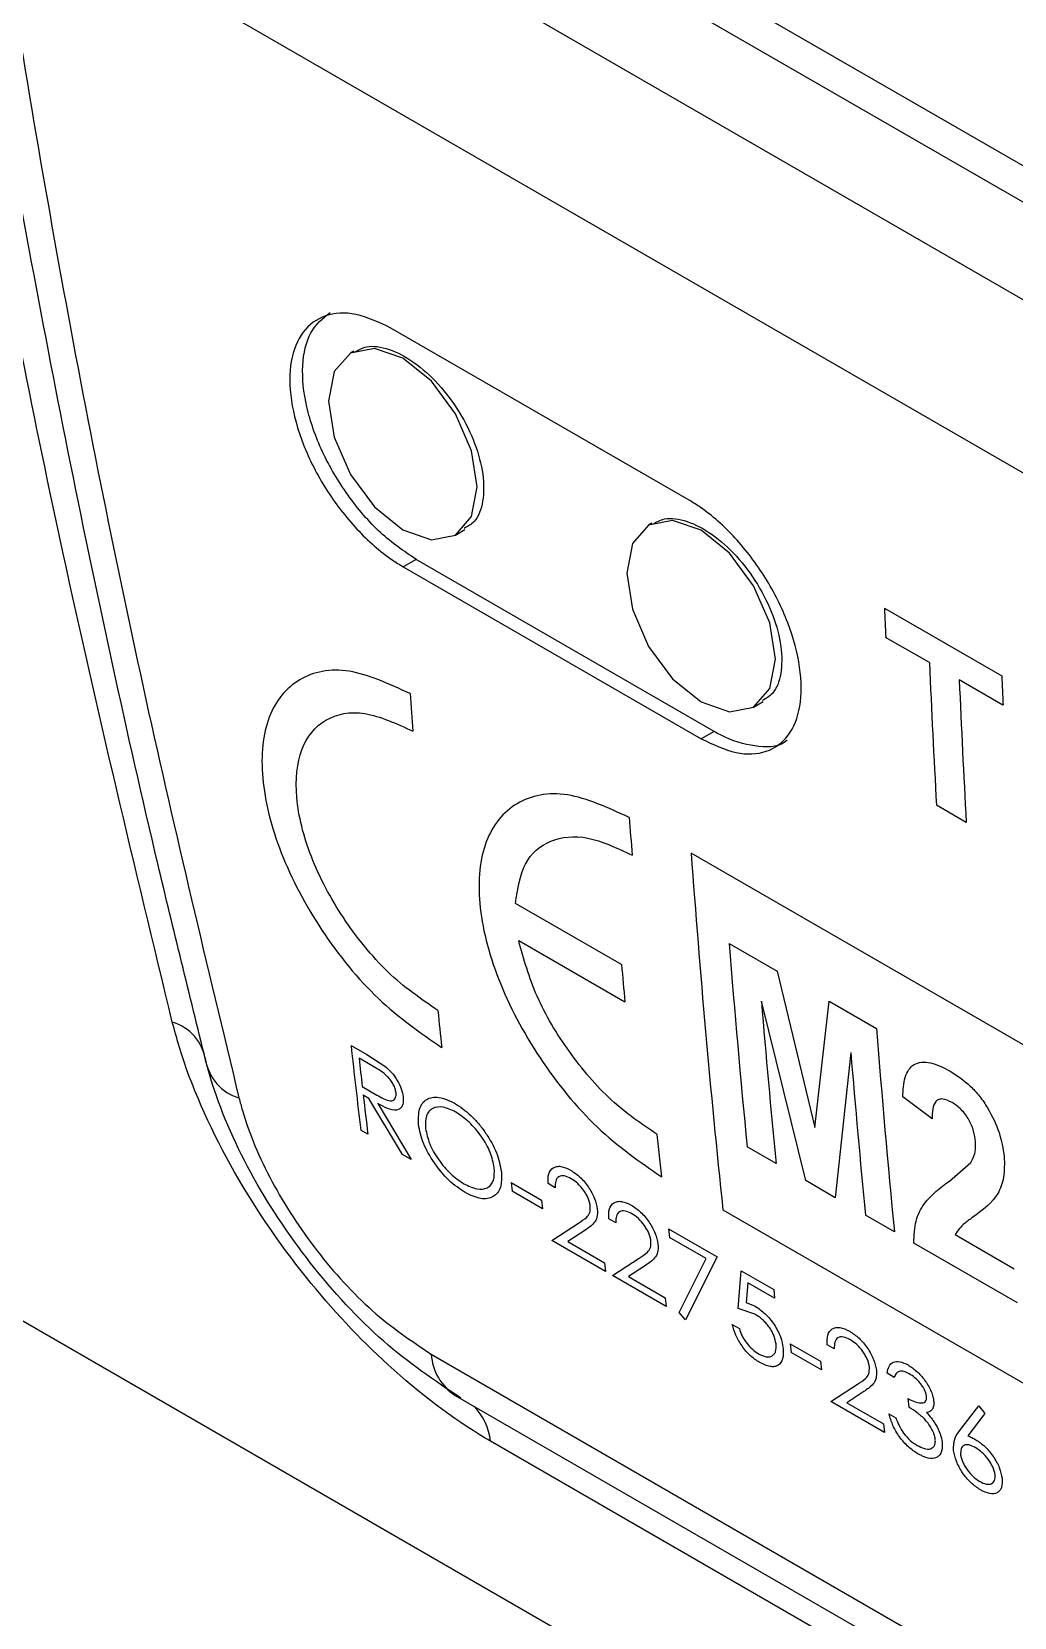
# Model space of a CAD drawing. Extents: x 75 to 2075, y 25 to 1460.
# Drawn here: x 1655.09 to 1678.4, y 761.14 to 798.75 of the extents above; entities that cross this region are included whole.
import ezdxf

# ---------------------------------------------------------------- set-up
doc = ezdxf.new("R2010")
doc.units = 0
doc.header["$LTSCALE"] = 5
doc.linetypes.add('SLD-KATı', pattern=[0])
doc.layers.get('0').update_dxf_attribs({"linetype": 'CONTINUOUS'})

msp = doc.modelspace()

# ---------------------------------------------------------------- linework, layer by layer
at = {"color": 7, "linetype": 'SLD-KATı'}
for p, q in [((1663.332, 804.388), (1718.087, 772.778)), ((1663.596, 803.374), (1718.093, 771.914)), ((1661.592, 802.218), (1716.14, 770.728)), ((1714.457, 767.582), (1659.909, 799.072)), ((1670.685, 787.639), (1663.614, 791.721)), ((1662.735, 791.175), (1662.652, 791.128)), ((1665.145, 786.81), (1665.37, 786.94)), ((1669.806, 787.093), (1669.723, 787.046)), ((1664.209, 786.232), (1663.905, 786.056)), ((1671.28, 782.15), (1664.209, 786.232)), ((1663.905, 786.056), (1670.976, 781.974)), ((1675.32, 785.073), (1678.103, 783.466)), ((1676.387, 783.783), (1675.349, 784.383)), ((1678.132, 782.776), (1677.095, 783.375)), ((1672.216, 782.728), (1672.441, 782.858)), ((1671.28, 782.15), (1670.976, 781.974)), ((1677.262, 779.991), (1676.554, 780.399)), ((1681.117, 773.27), (1670.735, 779.263)), ((1669.084, 776.618), (1666.567, 778.071)), ((1666.644, 777.189), (1669.162, 775.735)), ((1671.636, 777.12), (1672.774, 776.463)), ((1672.774, 776.463), (1673.671, 772.752)), ((1673.453, 771.494), (1672.402, 775.754)), ((1673.671, 772.752), (1674.005, 775.753)), ((1674.005, 775.753), (1675.13, 775.103)), ((1662.667, 774.701), (1663.041, 774.485)), ((1663.041, 774.485), (1663.468, 774.213)), ((1674.521, 774.531), (1674.152, 771.09)), ((1663.208, 774.195), (1662.858, 774.398)), ((1662.933, 773.727), (1663.276, 773.526)), ((1663.093, 773.442), (1662.957, 773.52)), ((1663.889, 772.118), (1663.093, 773.442)), ((1676.452, 772.961), (1675.754, 773.484)), ((1663.301, 773.322), (1664.097, 771.998)), ((1647.147, 772.631), (1736.041, 721.314)), ((1663.065, 772.594), (1662.897, 772.691)), ((1670.036, 771.583), (1669.93, 772.586)), ((1672.75, 771.9), (1672.063, 772.297)), ((1664.097, 771.998), (1663.889, 772.118)), ((1676.861, 771.484), (1677.369, 771.921)), ((1674.152, 771.09), (1673.453, 771.494)), ((1666.465, 771.447), (1667.184, 771.032)), ((1666.465, 771.447), (1666.489, 771.241)), ((1667.208, 770.826), (1666.489, 771.241)), ((1667.509, 771.326), (1667.341, 771.423)), ((1667.184, 771.032), (1667.208, 770.826)), ((1671.487, 770.805), (1681.868, 764.812)), ((1667.431, 770.074), (1668.059, 770.486)), ((1668.948, 770.495), (1668.78, 770.592)), ((1670.198, 770.354), (1671.35, 769.689)), ((1670.198, 770.354), (1670.221, 770.147)), ((1675.557, 770.279), (1674.869, 770.676)), ((1668.702, 769.34), (1667.431, 770.074)), ((1668.212, 770.314), (1667.807, 770.048)), ((1667.807, 770.048), (1668.677, 769.545)), ((1671.088, 769.646), (1670.221, 770.147)), ((1678.478, 768.593), (1676.015, 770.015)), ((1676.994, 770.215), (1678.4, 769.403)), ((1668.87, 769.243), (1669.498, 769.655)), ((1670.448, 768.364), (1671.088, 769.646)), ((1671.35, 769.689), (1670.603, 768.194)), ((1668.677, 769.545), (1668.702, 769.34)), ((1670.141, 768.509), (1668.87, 769.243)), ((1669.651, 769.483), (1669.246, 769.217)), ((1669.246, 769.217), (1670.117, 768.715)), ((1671.847, 768.461), (1671.925, 769.357)), ((1671.925, 769.357), (1672.693, 768.914)), ((1672.079, 769.074), (1672.038, 768.603)), ((1672.716, 768.707), (1672.079, 769.074)), ((1672.693, 768.914), (1672.716, 768.707)), ((1670.117, 768.715), (1670.141, 768.509)), ((1672.038, 768.603), (1672.254, 768.515)), ((1670.603, 768.194), (1670.448, 768.364)), ((1672.247, 768.326), (1671.847, 768.461)), ((1671.711, 768.082), (1671.879, 767.985)), ((1664.571, 767.376), (1714.561, 738.518)), ((1673.085, 767.626), (1673.804, 767.21)), ((1673.085, 767.626), (1673.109, 767.419)), ((1673.828, 767.004), (1673.109, 767.419)), ((1674.129, 767.504), (1673.961, 767.601)), ((1673.804, 767.21), (1673.828, 767.004)), ((1674.051, 766.252), (1674.679, 766.664)), ((1675.551, 766.828), (1675.383, 766.925)), ((1665.141, 766.397), (1715.131, 737.539)), ((1675.322, 765.518), (1674.051, 766.252)), ((1674.832, 766.492), (1674.427, 766.226)), ((1674.427, 766.226), (1675.297, 765.724)), ((1675.877, 766.327), (1675.9, 766.12)), ((1675.426, 765.961), (1675.594, 765.864)), ((1677.101, 765.558), (1677.556, 766.154)), ((1677.698, 765.97), (1677.295, 765.442)), ((1677.556, 766.154), (1677.698, 765.97)), ((1675.297, 765.724), (1675.322, 765.518)), ((1715.966, 736.456), (1665.976, 765.315))]:
    msp.add_line(p, q, dxfattribs=at)
at = {"color": 7, "linetype": 'SLD-KATı', "flags": 128}
for points in [[(1665.661, 787.951), (1665.527, 788.808), (1665.145, 789.689), (1664.573, 790.46), (1663.899, 791.004), (1663.224, 791.239), (1662.652, 791.128), (1662.27, 790.688), (1662.136, 789.986), (1662.27, 789.13), (1662.652, 788.249), (1663.224, 787.478), (1663.899, 786.933), (1664.573, 786.699), (1665.145, 786.81), (1665.527, 787.25), (1665.661, 787.951)], [(1672.732, 783.869), (1672.598, 784.726), (1672.216, 785.607), (1671.644, 786.378), (1670.97, 786.922), (1670.295, 787.157), (1669.723, 787.046), (1669.341, 786.606), (1669.207, 785.904), (1669.341, 785.048), (1669.723, 784.167), (1670.295, 783.396), (1670.97, 782.851), (1671.644, 782.617), (1672.216, 782.728), (1672.598, 783.168), (1672.732, 783.869)]]:
    msp.add_lwpolyline(points, dxfattribs=at)
at = {"color": 7, "linetype": 'SLD-KATı'}
for centre, radius, start, end in [((1958.168, 796.623), 283.083, 182.33836, 182.47826), ((1955.689, 795.866), 279.563, 182.4771, 183.17158), ((1956.396, 795.458), 279.563, 182.4771, 183.17158), ((1960.951, 795.017), 283.083, 182.33836, 182.47826), ((1931.123, 802.517), 267.761, 184.16955, 184.36087), ((1936.435, 799.522), 267.872, 184.15574, 184.34701), ((1931.411, 798.165), 261.36, 184.14733, 186.00884), ((1932.419, 797.726), 261.595, 184.51805, 185.57857), ((1929.531, 799.279), 261.431, 184.97254, 185.16694), ((1932.288, 797.254), 260.774, 184.72924, 185.57957), ((1658.093, 774.166), 1.142, 9.4915, 72.9272), ((1918.365, 801.382), 254.952, 185.8197, 186.01738), ((1935.913, 795.709), 261.595, 184.51805, 185.57857), ((1911.498, 802.204), 250.346, 186.30717, 186.77041), ((1934.408, 796.031), 260.774, 184.72924, 185.57957), ((1660.339, 774.542), 1.136, 189.52, 253.1164), ((1912.446, 802.195), 251.132, 186.35495, 186.50905), ((1910.758, 802.001), 249.432, 186.5565, 186.77083)]:
    msp.add_arc(centre, radius, start, end, dxfattribs=at)
at = {"color": 8, "linetype": 'SLD-KATı'}
for centre, radius, start, end in [((1665.827, 767.453), 1.259, 183.4705, 236.9475), ((1664.611, 765.172), 1.372, 5.9858, 45.1204)]:
    msp.add_arc(centre, radius, start, end, dxfattribs=at)
at = {"color": 7, "linetype": 'SLD-KATı'}
for points, knots in [([(1658.428, 775.257), (1657.539, 778.944), (1655.162, 788.803), (1653.055, 800.665), (1651.038, 814.892), (1649.497, 828.872), (1648.947, 841.573), (1648.672, 847.924)], [0, 0, 0, 0, 0.1616471, 0.4322712, 0.4998898, 0.7499449, 1, 1, 1, 1]), ([(1659.219, 774.354), (1658.836, 775.903), (1657.689, 780.551), (1655.976, 788.45), (1654.061, 798.77), (1652.371, 809.984), (1650.991, 822.139), (1649.99, 834.534), (1649.675, 842.977), (1649.517, 847.202)], [0, 0, 0, 0, 0.068045, 0.204151, 0.340419, 0.504592, 0.66905, 0.834379, 1, 1, 1, 1]), ([(1650.361, 846.484), (1650.505, 842.48), (1650.793, 834.465), (1651.923, 819.709), (1654.025, 802.356), (1656.984, 786.039), (1659.255, 776.592), (1660.009, 773.455)], [0, 0, 0, 0, 0.156572, 0.313392, 0.587524, 0.862996, 1, 1, 1, 1]), ([(1661.996, 726.008), (1662.001, 726.011), (1662.08, 726.055), (1661.548, 726.191), (1660.249, 726.922), (1658.11, 728.325), (1655.499, 730.333), (1652.838, 732.616), (1649.66, 735.569), (1645.934, 739.351), (1641.79, 743.974), (1638.391, 748.07), (1635.479, 751.774), (1632.725, 755.434), (1629.867, 759.426), (1626.921, 763.741), (1623.923, 768.339), (1620.636, 773.636), (1617.351, 779.223), (1614.08, 785.078), (1610.838, 791.174), (1607.425, 797.942), (1603.832, 805.451), (1601.523, 810.651), (1600.302, 813.401)], [0, 0, 0, 0, 0.00205, 0.030182, 0.064075, 0.09821, 0.132898, 0.164232, 0.190712, 0.239182, 0.287005, 0.332294, 0.361502, 0.396907, 0.44062, 0.479832, 0.525464, 0.578488, 0.640027, 0.696251, 0.759491, 0.830572, 0.910406, 1, 1, 1, 1]), ([(1597.66, 812.317), (1598.937, 809.441), (1601.338, 804.033), (1605.065, 796.264), (1608.566, 789.348), (1611.851, 783.197), (1614.912, 777.741), (1617.747, 772.915), (1620.355, 768.658), (1622.946, 764.589), (1625.531, 760.691), (1628.259, 756.752), (1631.507, 752.261), (1635.51, 747.047), (1640.244, 741.37), (1644.284, 736.959), (1647.494, 733.718), (1650.078, 731.259), (1652.924, 728.752), (1655.752, 726.508), (1658.282, 724.765), (1660.275, 723.658), (1661.638, 723.181), (1662.556, 723.11), (1663.466, 723.47), (1663.988, 724.349), (1663.995, 725.054), (1663.899, 725.432), (1663.732, 725.832), (1663.348, 726.435), (1662.594, 727.319), (1661.247, 728.596), (1659.343, 730.127), (1656.937, 731.846), (1654.152, 733.678), (1651.864, 735.03), (1650.641, 735.752)], [0, 0, 0, 0, 0.071541, 0.134514, 0.189887, 0.238523, 0.281193, 0.318576, 0.351273, 0.37981, 0.412174, 0.440383, 0.469396, 0.514009, 0.558437, 0.599303, 0.618412, 0.639977, 0.664883, 0.692297, 0.719017, 0.745141, 0.769391, 0.786891, 0.800927, 0.809821, 0.817145, 0.823239, 0.832853, 0.846867, 0.865553, 0.889346, 0.918915, 0.942329, 0.969173, 1, 1, 1, 1]), ([(1663.614, 791.721), (1663.331, 791.853), (1662.766, 792.118), (1662.032, 792.064), (1661.489, 791.675), (1661.202, 790.966), (1661.205, 790.025), (1661.498, 788.955), (1662.047, 787.877), (1662.789, 786.917), (1663.445, 786.338), (1663.816, 786.11), (1663.905, 786.056)], [0, 0, 0, 0, 0.107191, 0.21438, 0.321614, 0.428961, 0.536452, 0.644066, 0.751708, 0.859236, 0.966544, 1, 1, 1, 1]), ([(1664.209, 786.232), (1663.923, 786.426), (1663.352, 786.816), (1662.568, 787.735), (1661.952, 788.781), (1661.571, 789.867), (1661.477, 790.857), (1661.66, 791.667), (1662, 791.95), (1662.169, 792.091)], [0, 0, 0, 0, 0.142786, 0.285565, 0.428511, 0.571764, 0.715234, 0.858737, 1, 1, 1, 1]), ([(1662.75, 791.148), (1662.84, 791.2), (1663.063, 791.328), (1663.566, 791.246), (1664.162, 790.941), (1664.75, 790.414), (1665.257, 789.736), (1665.628, 788.982), (1665.825, 788.234), (1665.817, 787.589), (1665.656, 787.136), (1665.437, 787.015), (1665.352, 786.968)], [0, 0, 0, 0, 0.072594, 0.179918, 0.287126, 0.394283, 0.501463, 0.608739, 0.716156, 0.823718, 0.931361, 1, 1, 1, 1]), ([(1670.976, 781.974), (1671.257, 781.842), (1671.821, 781.576), (1672.546, 781.625), (1673.079, 782.007), (1673.359, 782.711), (1673.356, 783.652), (1673.069, 784.725), (1672.529, 785.809), (1671.797, 786.774), (1671.145, 787.356), (1670.774, 787.584), (1670.685, 787.639)], [0, 0, 0, 0, 0.107103, 0.214201, 0.321424, 0.428877, 0.536492, 0.644131, 0.751675, 0.859074, 0.966344, 1, 1, 1, 1]), ([(1669.821, 787.066), (1669.911, 787.118), (1670.134, 787.246), (1670.637, 787.164), (1671.233, 786.859), (1671.821, 786.332), (1672.328, 785.654), (1672.7, 784.9), (1672.896, 784.152), (1672.888, 783.507), (1672.727, 783.054), (1672.509, 782.933), (1672.423, 782.886)], [0, 0, 0, 0, 0.072594, 0.179918, 0.287126, 0.394283, 0.501463, 0.608739, 0.716156, 0.823718, 0.931361, 1, 1, 1, 1]), ([(1664.07, 783.048), (1663.572, 783.277), (1662.575, 783.733), (1661.373, 783.484), (1660.629, 782.583), (1660.471, 781.102), (1660.923, 779.283), (1661.913, 777.411), (1663.29, 775.709), (1664.308, 775.006), (1664.817, 774.655)], [0, 0, 0, 0, 0.124928, 0.250067, 0.375051, 0.500027, 0.625004, 0.749997, 0.875105, 1, 1, 1, 1]), ([(1664.727, 775.53), (1664.325, 775.805), (1663.72, 776.219), (1662.977, 777.046), (1662.31, 777.947), (1661.655, 779.191), (1661.301, 780.624), (1661.425, 781.793), (1662.01, 782.504), (1662.959, 782.695), (1663.744, 782.336), (1664.137, 782.157)], [0, 0, 0, 0, 0.124858, 0.187684, 0.250672, 0.375465, 0.500427, 0.625342, 0.750267, 0.875275, 1, 1, 1, 1]), ([(1673.014, 781.946), (1673.011, 781.944), (1672.859, 781.779), (1672.35, 781.763), (1671.739, 781.899), (1671.368, 782.101), (1671.28, 782.15)], [0, 0, 0, 0, 0.006653, 0.436843, 0.866153, 1, 1, 1, 1]), ([(1669.267, 780.11), (1668.762, 780.341), (1667.75, 780.803), (1666.53, 780.548), (1665.777, 779.63), (1665.618, 778.126), (1666.079, 776.278), (1667.085, 774.378), (1668.485, 772.655), (1669.519, 771.941), (1670.036, 771.583)], [0, 0, 0, 0, 0.12494, 0.250076, 0.375073, 0.500059, 0.625051, 0.750042, 0.875017, 1, 1, 1, 1]), ([(1666.567, 778.071), (1666.62, 778.41), (1666.727, 779.086), (1667.363, 779.615), (1668.255, 779.72), (1668.974, 779.386), (1669.334, 779.218)], [0, 0, 0, 0, 0.25, 0.5, 0.75, 1, 1, 1, 1]), ([(1669.93, 772.586), (1669.561, 772.837), (1668.824, 773.339), (1667.813, 774.528), (1667.008, 775.874), (1666.765, 776.751), (1666.644, 777.189)], [0, 0, 0, 0, 0.25, 0.5, 0.75, 1, 1, 1, 1]), ([(1665.976, 765.315), (1665.934, 765.339), (1665.132, 765.807), (1663.599, 766.964), (1661.479, 769.23), (1659.705, 771.861), (1658.779, 773.966), (1658.483, 775.056), (1658.428, 775.257)], [0, 0, 0, 0, 0.0131612, 0.2512073, 0.4644406, 0.7037491, 0.9454359, 1, 1, 1, 1]), ([(1665.275, 766.333), (1664.656, 766.748), (1663.419, 767.578), (1661.651, 769.503), (1660.207, 771.68), (1659.489, 773.35), (1659.259, 774.207), (1659.219, 774.354)], [0, 0, 0, 0, 0.236322, 0.472791, 0.710607, 0.950295, 1, 1, 1, 1]), ([(1663.734, 773.581), (1663.729, 773.612), (1663.718, 773.673), (1663.673, 773.775), (1663.612, 773.873), (1663.513, 773.993), (1663.372, 774.098), (1663.263, 774.163), (1663.208, 774.195)], [0, 0, 0, 0, 0.124994, 0.249965, 0.373301, 0.5, 0.749359, 1, 1, 1, 1]), ([(1663.468, 774.213), (1663.523, 774.165), (1663.632, 774.068), (1663.77, 773.875), (1663.87, 773.669), (1663.891, 773.546), (1663.902, 773.484)], [0, 0, 0, 0, 0.250132, 0.500128, 0.749862, 1, 1, 1, 1]), ([(1675.754, 773.484), (1675.763, 773.645), (1675.778, 773.89), (1675.888, 774.134), (1676.019, 774.261), (1676.195, 774.313), (1676.476, 774.297), (1676.718, 774.175), (1676.878, 774.094)], [0, 0, 0, 0, 0.250076, 0.380272, 0.500294, 0.625349, 0.750427, 1, 1, 1, 1]), ([(1676.878, 774.094), (1677.039, 773.988), (1677.281, 773.83), (1677.581, 773.502), (1677.832, 773.13), (1678.072, 772.621), (1678.132, 772.254), (1678.162, 772.07)], [0, 0, 0, 0, 0.249835, 0.375099, 0.500328, 0.747918, 1, 1, 1, 1]), ([(1660.009, 773.455), (1660.036, 773.356), (1660.205, 772.718), (1660.734, 771.462), (1661.82, 769.8), (1663.159, 768.326), (1664.1, 767.693), (1664.571, 767.376)], [0, 0, 0, 0, 0.044258, 0.284711, 0.524024, 0.762225, 1, 1, 1, 1]), ([(1663.276, 773.526), (1663.332, 773.495), (1663.443, 773.433), (1663.579, 773.382), (1663.666, 773.394), (1663.712, 773.432), (1663.733, 773.485), (1663.738, 773.537), (1663.735, 773.567), (1663.734, 773.581)], [0, 0, 0, 0, 0.250529, 0.49993, 0.624839, 0.749852, 0.874754, 0.937354, 1, 1, 1, 1]), ([(1663.902, 773.484), (1663.905, 773.443), (1663.911, 773.36), (1663.884, 773.262), (1663.83, 773.193), (1663.721, 773.152), (1663.537, 773.193), (1663.38, 773.279), (1663.301, 773.322)], [0, 0, 0, 0, 0.1252089, 0.2503168, 0.3749072, 0.5004293, 0.7495001, 1, 1, 1, 1]), ([(1664.268, 772.827), (1664.266, 772.958), (1664.262, 773.218), (1664.413, 773.411), (1664.59, 773.475), (1664.801, 773.482), (1664.992, 773.393), (1665.12, 773.334)], [0, 0, 0, 0, 0.249766, 0.499511, 0.624914, 0.750414, 1, 1, 1, 1]), ([(1676.924, 773.347), (1676.847, 773.385), (1676.731, 773.441), (1676.605, 773.427), (1676.511, 773.36), (1676.453, 773.201), (1676.452, 773.041), (1676.452, 772.961)], [0, 0, 0, 0, 0.2492983, 0.3735618, 0.4995646, 0.7492599, 1, 1, 1, 1]), ([(1665.151, 773.122), (1665.047, 773.17), (1664.839, 773.266), (1664.629, 773.234), (1664.512, 773.14), (1664.43, 773.001), (1664.434, 772.839), (1664.436, 772.731)], [0, 0, 0, 0, 0.24967, 0.499496, 0.62499, 0.751278, 1, 1, 1, 1]), ([(1665.12, 773.334), (1665.252, 773.246), (1665.449, 773.115), (1665.696, 772.848), (1665.863, 772.627), (1666.008, 772.391), (1666.163, 772.07), (1666.206, 771.849), (1666.234, 771.701)], [0, 0, 0, 0, 0.249515, 0.372769, 0.500067, 0.62642, 0.750615, 1, 1, 1, 1]), ([(1666.066, 771.799), (1666.042, 771.919), (1666.006, 772.099), (1665.877, 772.36), (1665.719, 772.611), (1665.471, 772.902), (1665.257, 773.049), (1665.151, 773.122)], [0, 0, 0, 0, 0.249254, 0.374787, 0.500347, 0.750237, 1, 1, 1, 1]), ([(1677.478, 772.418), (1677.468, 772.5), (1677.452, 772.625), (1677.391, 772.804), (1677.326, 772.939), (1677.242, 773.067), (1677.142, 773.182), (1677.033, 773.279), (1676.96, 773.324), (1676.924, 773.347)], [0, 0, 0, 0, 0.2499463, 0.3801364, 0.4999547, 0.6234873, 0.7498915, 0.8748434, 1, 1, 1, 1]), ([(1665.377, 771.211), (1665.246, 771.299), (1664.984, 771.475), (1664.631, 771.908), (1664.356, 772.387), (1664.298, 772.681), (1664.268, 772.827)], [0, 0, 0, 0, 0.250127, 0.500082, 0.750027, 1, 1, 1, 1]), ([(1664.436, 772.731), (1664.46, 772.612), (1664.495, 772.434), (1664.625, 772.176), (1664.782, 771.929), (1665.027, 771.634), (1665.239, 771.492), (1665.346, 771.421)], [0, 0, 0, 0, 0.249549, 0.372275, 0.50039, 0.750151, 1, 1, 1, 1]), ([(1677.369, 771.921), (1677.404, 771.988), (1677.458, 772.089), (1677.485, 772.266), (1677.481, 772.368), (1677.478, 772.418)], [0, 0, 0, 0, 0.499615, 0.749745, 1, 1, 1, 1]), ([(1678.162, 772.07), (1678.165, 771.899), (1678.171, 771.557), (1677.972, 771.043), (1677.687, 770.827), (1677.497, 770.684)], [0, 0, 0, 0, 0.249908, 0.499982, 1, 1, 1, 1]), ([(1665.346, 771.421), (1665.45, 771.371), (1665.659, 771.272), (1665.873, 771.296), (1665.989, 771.39), (1666.072, 771.528), (1666.068, 771.691), (1666.066, 771.799)], [0, 0, 0, 0, 0.249829, 0.499588, 0.624995, 0.750408, 1, 1, 1, 1]), ([(1666.234, 771.701), (1666.237, 771.57), (1666.244, 771.306), (1666.053, 771.092), (1665.761, 771.028), (1665.505, 771.15), (1665.377, 771.211)], [0, 0, 0, 0, 0.250072, 0.500038, 0.749964, 1, 1, 1, 1]), ([(1667.341, 771.423), (1667.34, 771.505), (1667.338, 771.67), (1667.433, 771.792), (1667.543, 771.834), (1667.676, 771.839), (1667.796, 771.781), (1667.876, 771.742)], [0, 0, 0, 0, 0.2500503, 0.4995926, 0.6269909, 0.7503843, 1, 1, 1, 1]), ([(1667.891, 771.541), (1667.834, 771.568), (1667.75, 771.609), (1667.655, 771.61), (1667.595, 771.589), (1667.55, 771.548), (1667.512, 771.466), (1667.51, 771.382), (1667.509, 771.326)], [0, 0, 0, 0, 0.249309, 0.374125, 0.499659, 0.625243, 0.750045, 1, 1, 1, 1]), ([(1667.876, 771.742), (1667.951, 771.693), (1668.064, 771.619), (1668.205, 771.468), (1668.329, 771.301), (1668.458, 771.069), (1668.492, 770.901), (1668.508, 770.817)], [0, 0, 0, 0, 0.2498706, 0.3755664, 0.5006287, 0.7503584, 1, 1, 1, 1]), ([(1668.342, 770.898), (1668.338, 770.926), (1668.329, 770.984), (1668.295, 771.077), (1668.247, 771.172), (1668.168, 771.293), (1668.047, 771.436), (1667.943, 771.506), (1667.891, 771.541)], [0, 0, 0, 0, 0.125256, 0.250432, 0.372564, 0.500993, 0.750347, 1, 1, 1, 1]), ([(1676.015, 770.015), (1676.024, 770.197), (1676.044, 770.56), (1676.316, 771.086), (1676.643, 771.325), (1676.861, 771.484)], [0, 0, 0, 0, 0.249842, 0.499687, 1, 1, 1, 1]), ([(1668.059, 770.486), (1668.128, 770.529), (1668.231, 770.595), (1668.343, 770.723), (1668.343, 770.84), (1668.342, 770.898)], [0, 0, 0, 0, 0.501138, 0.750973, 1, 1, 1, 1]), ([(1668.508, 770.817), (1668.511, 770.749), (1668.515, 770.614), (1668.407, 770.443), (1668.29, 770.366), (1668.212, 770.314)], [0, 0, 0, 0, 0.249505, 0.4992274, 1, 1, 1, 1]), ([(1668.78, 770.592), (1668.779, 770.674), (1668.777, 770.839), (1668.872, 770.961), (1668.982, 771.003), (1669.115, 771.008), (1669.235, 770.95), (1669.316, 770.912)], [0, 0, 0, 0, 0.2500503, 0.4995926, 0.6269909, 0.7503843, 1, 1, 1, 1]), ([(1669.33, 770.71), (1669.273, 770.737), (1669.189, 770.778), (1669.094, 770.78), (1669.035, 770.758), (1668.99, 770.717), (1668.951, 770.636), (1668.949, 770.551), (1668.948, 770.495)], [0, 0, 0, 0, 0.249309, 0.374125, 0.499659, 0.625243, 0.750045, 1, 1, 1, 1]), ([(1669.316, 770.912), (1669.39, 770.862), (1669.503, 770.788), (1669.644, 770.637), (1669.768, 770.471), (1669.897, 770.239), (1669.931, 770.07), (1669.948, 769.986)], [0, 0, 0, 0, 0.249871, 0.375566, 0.500629, 0.750358, 1, 1, 1, 1]), ([(1669.781, 770.067), (1669.777, 770.096), (1669.768, 770.153), (1669.734, 770.246), (1669.686, 770.341), (1669.607, 770.462), (1669.486, 770.606), (1669.382, 770.675), (1669.33, 770.71)], [0, 0, 0, 0, 0.125256, 0.250432, 0.372564, 0.500993, 0.750347, 1, 1, 1, 1]), ([(1677.497, 770.684), (1677.45, 770.65), (1677.371, 770.593), (1677.284, 770.528), (1677.24, 770.494), (1677.227, 770.484), (1677.133, 770.412), (1677.063, 770.312), (1676.994, 770.215)], [0, 0, 0, 0, 0.250362, 0.427435, 0.477054, 0.492133, 0.500727, 1, 1, 1, 1]), ([(1669.498, 769.655), (1669.567, 769.698), (1669.67, 769.764), (1669.782, 769.892), (1669.782, 770.009), (1669.781, 770.067)], [0, 0, 0, 0, 0.501138, 0.750973, 1, 1, 1, 1]), ([(1669.948, 769.986), (1669.95, 769.918), (1669.954, 769.783), (1669.846, 769.612), (1669.729, 769.535), (1669.651, 769.483)], [0, 0, 0, 0, 0.249505, 0.4992274, 1, 1, 1, 1]), ([(1672.254, 768.515), (1672.335, 768.461), (1672.455, 768.38), (1672.605, 768.216), (1672.705, 768.08), (1672.79, 767.935), (1672.878, 767.74), (1672.902, 767.606), (1672.918, 767.517)], [0, 0, 0, 0, 0.249361, 0.373635, 0.499812, 0.624454, 0.750286, 1, 1, 1, 1]), ([(1672.749, 767.621), (1672.737, 767.686), (1672.719, 767.784), (1672.648, 767.925), (1672.583, 768.026), (1672.505, 768.121), (1672.393, 768.232), (1672.305, 768.288), (1672.247, 768.326)], [0, 0, 0, 0, 0.249275, 0.3720506, 0.4996438, 0.6209332, 0.7500541, 1, 1, 1, 1]), ([(1672.349, 767.186), (1672.276, 767.234), (1672.132, 767.331), (1671.934, 767.568), (1671.782, 767.831), (1671.735, 767.998), (1671.711, 768.082)], [0, 0, 0, 0, 0.2499786, 0.4996744, 0.7496317, 1, 1, 1, 1]), ([(1671.879, 767.985), (1671.898, 767.927), (1671.925, 767.841), (1671.992, 767.723), (1672.071, 767.612), (1672.187, 767.485), (1672.285, 767.419), (1672.334, 767.386)], [0, 0, 0, 0, 0.24996, 0.373018, 0.500455, 0.749459, 1, 1, 1, 1]), ([(1673.961, 767.601), (1673.96, 767.684), (1673.958, 767.848), (1674.053, 767.97), (1674.163, 768.013), (1674.296, 768.017), (1674.416, 767.959), (1674.496, 767.921)], [0, 0, 0, 0, 0.25005, 0.499593, 0.626991, 0.750384, 1, 1, 1, 1]), ([(1674.511, 767.719), (1674.454, 767.746), (1674.37, 767.788), (1674.275, 767.789), (1674.216, 767.768), (1674.17, 767.726), (1674.132, 767.645), (1674.13, 767.561), (1674.129, 767.504)], [0, 0, 0, 0, 0.249309, 0.374125, 0.499659, 0.625243, 0.750045, 1, 1, 1, 1]), ([(1674.496, 767.921), (1674.571, 767.871), (1674.684, 767.797), (1674.825, 767.647), (1674.949, 767.48), (1675.078, 767.248), (1675.112, 767.079), (1675.128, 766.995)], [0, 0, 0, 0, 0.249871, 0.375566, 0.500629, 0.750358, 1, 1, 1, 1]), ([(1674.962, 767.076), (1674.958, 767.105), (1674.949, 767.162), (1674.915, 767.255), (1674.867, 767.35), (1674.788, 767.471), (1674.667, 767.615), (1674.563, 767.684), (1674.511, 767.719)], [0, 0, 0, 0, 0.125256, 0.250432, 0.372564, 0.500993, 0.750347, 1, 1, 1, 1]), ([(1672.334, 767.386), (1672.396, 767.357), (1672.52, 767.298), (1672.64, 767.323), (1672.708, 767.378), (1672.755, 767.462), (1672.752, 767.557), (1672.749, 767.621)], [0, 0, 0, 0, 0.249749, 0.499467, 0.626565, 0.750293, 1, 1, 1, 1]), ([(1672.918, 767.517), (1672.921, 767.429), (1672.925, 767.253), (1672.829, 767.121), (1672.713, 767.078), (1672.569, 767.079), (1672.438, 767.143), (1672.349, 767.186)], [0, 0, 0, 0, 0.249674, 0.499469, 0.619891, 0.740039, 1, 1, 1, 1]), ([(1674.679, 766.664), (1674.748, 766.707), (1674.851, 766.773), (1674.963, 766.901), (1674.963, 767.018), (1674.962, 767.076)], [0, 0, 0, 0, 0.501138, 0.750973, 1, 1, 1, 1]), ([(1675.128, 766.995), (1675.131, 766.928), (1675.135, 766.792), (1675.027, 766.622), (1674.91, 766.544), (1674.832, 766.492)], [0, 0, 0, 0, 0.249505, 0.4992274, 1, 1, 1, 1]), ([(1675.383, 766.925), (1675.394, 766.984), (1675.416, 767.1), (1675.522, 767.201), (1675.684, 767.217), (1675.816, 767.153), (1675.882, 767.121)], [0, 0, 0, 0, 0.250475, 0.5002981, 0.7500474, 1, 1, 1, 1]), ([(1675.908, 766.913), (1675.864, 766.934), (1675.778, 766.978), (1675.667, 766.98), (1675.592, 766.923), (1675.565, 766.86), (1675.551, 766.828)], [0, 0, 0, 0, 0.250113, 0.499606, 0.749397, 1, 1, 1, 1]), ([(1675.882, 767.121), (1675.951, 767.075), (1676.087, 766.983), (1676.249, 766.803), (1676.355, 766.644), (1676.419, 766.519), (1676.468, 766.395), (1676.481, 766.319), (1676.487, 766.282)], [0, 0, 0, 0, 0.248993, 0.499189, 0.624212, 0.749024, 0.875394, 1, 1, 1, 1]), ([(1676.319, 766.379), (1676.315, 766.404), (1676.306, 766.453), (1676.271, 766.535), (1676.224, 766.615), (1676.15, 766.716), (1676.041, 766.827), (1675.952, 766.884), (1675.908, 766.913)], [0, 0, 0, 0, 0.124209, 0.248613, 0.373097, 0.500347, 0.749879, 1, 1, 1, 1]), ([(1675.877, 766.327), (1675.929, 766.299), (1676.033, 766.244), (1676.156, 766.217), (1676.241, 766.22), (1676.291, 766.247), (1676.315, 766.291), (1676.322, 766.338), (1676.32, 766.366), (1676.319, 766.379)], [0, 0, 0, 0, 0.250141, 0.500062, 0.632641, 0.750017, 0.874833, 0.937385, 1, 1, 1, 1]), ([(1676.487, 766.282), (1676.49, 766.241), (1676.494, 766.161), (1676.462, 766.07), (1676.411, 766.023), (1676.359, 766.001), (1676.33, 765.996), (1676.316, 765.994)], [0, 0, 0, 0, 0.249951, 0.499691, 0.749549, 0.874745, 1, 1, 1, 1]), ([(1676.12, 765.009), (1676.042, 765.06), (1675.925, 765.136), (1675.778, 765.287), (1675.644, 765.454), (1675.508, 765.691), (1675.454, 765.871), (1675.426, 765.961)], [0, 0, 0, 0, 0.2513815, 0.3767001, 0.5008917, 0.7485492, 1, 1, 1, 1]), ([(1675.594, 765.864), (1675.615, 765.804), (1675.657, 765.682), (1675.735, 765.562), (1675.773, 765.502)], [0, 0, 0, 0, 0.501164, 1, 1, 1, 1]), ([(1676.525, 765.363), (1676.518, 765.4), (1676.505, 765.473), (1676.449, 765.594), (1676.378, 765.711), (1676.262, 765.856), (1676.096, 765.994), (1675.966, 766.078), (1675.9, 766.12)], [0, 0, 0, 0, 0.124957, 0.2499244, 0.3746471, 0.5000513, 0.7494294, 1, 1, 1, 1]), ([(1676.316, 765.994), (1676.357, 765.949), (1676.418, 765.883), (1676.491, 765.783), (1676.522, 765.731), (1676.538, 765.705)], [0, 0, 0, 0, 0.4995, 0.749696, 1, 1, 1, 1]), ([(1675.773, 765.502), (1675.824, 765.442), (1675.927, 765.321), (1676.041, 765.249), (1676.098, 765.213)], [0, 0, 0, 0, 0.499299, 1, 1, 1, 1]), ([(1676.538, 765.705), (1676.577, 765.632), (1676.654, 765.485), (1676.679, 765.351), (1676.691, 765.283)], [0, 0, 0, 0, 0.499968, 1, 1, 1, 1]), ([(1676.959, 765.094), (1676.961, 765.191), (1676.966, 765.385), (1677.056, 765.5), (1677.101, 765.558)], [0, 0, 0, 0, 0.498642, 1, 1, 1, 1]), ([(1676.098, 765.213), (1676.156, 765.184), (1676.27, 765.125), (1676.394, 765.121), (1676.467, 765.158), (1676.508, 765.206), (1676.53, 765.274), (1676.527, 765.333), (1676.525, 765.363)], [0, 0, 0, 0, 0.2500813, 0.4993793, 0.6246128, 0.7512032, 0.8752002, 1, 1, 1, 1]), ([(1676.691, 765.283), (1676.691, 765.201), (1676.691, 765.077), (1676.624, 764.972), (1676.531, 764.903), (1676.364, 764.89), (1676.201, 764.97), (1676.12, 765.009)], [0, 0, 0, 0, 0.249385, 0.37667, 0.500298, 0.749966, 1, 1, 1, 1]), ([(1677.598, 764.156), (1677.522, 764.208), (1677.408, 764.285), (1677.266, 764.439), (1677.139, 764.606), (1677.011, 764.841), (1676.976, 765.01), (1676.959, 765.094)], [0, 0, 0, 0, 0.2496863, 0.3764664, 0.5005985, 0.7511703, 1, 1, 1, 1]), ([(1677.475, 765.163), (1677.424, 765.188), (1677.349, 765.226), (1677.262, 765.232), (1677.208, 765.217), (1677.165, 765.184), (1677.125, 765.119), (1677.127, 765.042), (1677.128, 764.99)], [0, 0, 0, 0, 0.249755, 0.375343, 0.500193, 0.627711, 0.750752, 1, 1, 1, 1]), ([(1677.295, 765.442), (1677.326, 765.429), (1677.389, 765.403), (1677.454, 765.367), (1677.486, 765.349)], [0, 0, 0, 0, 0.500005, 1, 1, 1, 1]), ([(1677.943, 764.52), (1677.938, 764.548), (1677.929, 764.606), (1677.892, 764.701), (1677.841, 764.796), (1677.758, 764.918), (1677.633, 765.059), (1677.527, 765.129), (1677.475, 765.163)], [0, 0, 0, 0, 0.125187, 0.250276, 0.371443, 0.500758, 0.750221, 1, 1, 1, 1]), ([(1677.486, 765.349), (1677.56, 765.3), (1677.708, 765.2), (1677.876, 764.992), (1677.983, 764.819), (1678.07, 764.639), (1678.094, 764.516), (1678.11, 764.433)], [0, 0, 0, 0, 0.2497565, 0.4993924, 0.626914, 0.7502423, 1, 1, 1, 1]), ([(1677.128, 764.99), (1677.132, 764.962), (1677.142, 764.906), (1677.176, 764.813), (1677.226, 764.719), (1677.306, 764.6), (1677.427, 764.459), (1677.53, 764.391), (1677.582, 764.357)], [0, 0, 0, 0, 0.125233, 0.250402, 0.372464, 0.500815, 0.750251, 1, 1, 1, 1]), ([(1677.582, 764.357), (1677.633, 764.332), (1677.734, 764.282), (1677.838, 764.293), (1677.9, 764.33), (1677.932, 764.377), (1677.949, 764.44), (1677.945, 764.493), (1677.943, 764.52)], [0, 0, 0, 0, 0.249729, 0.499175, 0.628531, 0.749604, 0.874776, 1, 1, 1, 1]), ([(1678.11, 764.433), (1678.112, 764.356), (1678.115, 764.239), (1678.058, 764.137), (1677.974, 764.07), (1677.822, 764.051), (1677.673, 764.121), (1677.598, 764.156)], [0, 0, 0, 0, 0.249684, 0.375931, 0.500488, 0.750215, 1, 1, 1, 1])]:
    msp.add_open_spline(points, degree=3, knots=knots, dxfattribs=at)

doc.saveas('drawing.dxf')
